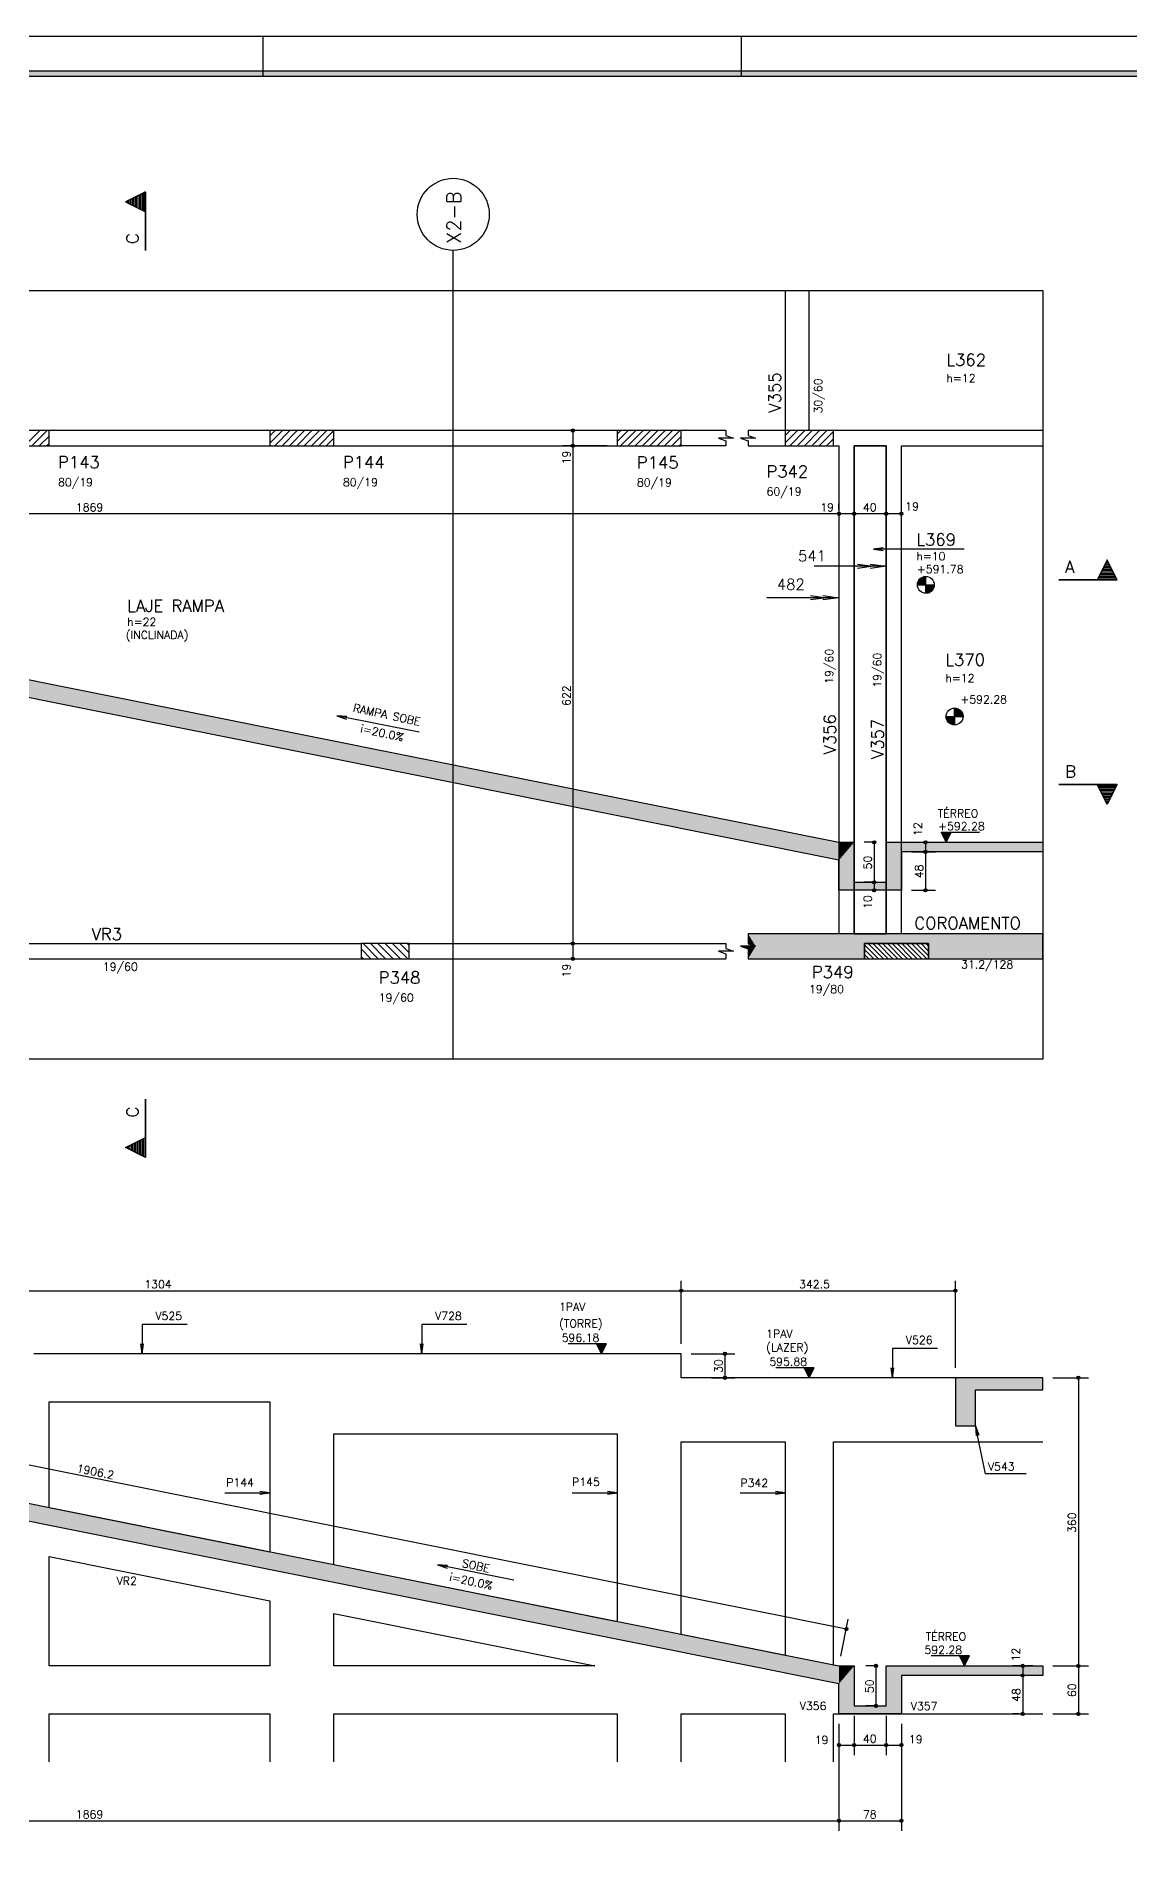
# Model space of a CAD drawing. Extents: x 0 to 119, y 0 to 84.
# Drawn here: x 27.29 to 54.6, y 38.42 to 84.1 of the extents above; entities that cross this region are included whole.
import ezdxf

# ---------------------------------------------------------------- set-up
doc = ezdxf.new("R2010")
doc.units = 0
doc.header["$LTSCALE"] = 100
doc.header["$MEASUREMENT"] = 0
doc.linetypes.add('ESTILO_TQS_0001', pattern=[0.85, 0.7, -0.15])
doc.linetypes.add('ESTILO_TQS_0004', pattern=[2.4, 1.5, 0.2, 0.15, -0.2, 0.15, -0.2])
for name, color, linetype in [('1', 1, 'CONTINUOUS'), ('11', 11, 'CONTINUOUS'), ('12', 12, 'CONTINUOUS'), ('2', 2, 'CONTINUOUS'), ('20', 4, 'CONTINUOUS'), ('3', 3, 'CONTINUOUS'), ('4', 4, 'CONTINUOUS'), ('5', 5, 'CONTINUOUS'), ('6', 6, 'CONTINUOUS'), ('7', 7, 'CONTINUOUS'), ('8', 8, 'CONTINUOUS')]:
    doc.layers.add(name, color=color, linetype=linetype)
doc.styles.get("Standard").update_dxf_attribs({"font": 'ROMANS.SHX'})

msp = doc.modelspace()

# ---------------------------------------------------------------- linework, layer by layer
at = {"layer": '1', "linetype": 'Continuous'}
for points in [[(30.013298, 80.213137), (29.52227, 79.967624), (30.013298, 79.722109), (30.013298, 80.213137)], [(54.292229, 70.526118), (54.046715, 71.017146), (53.8012, 70.526118), (54.292229, 70.526118)], [(54.292229, 65.407023), (54.046715, 64.915995), (53.8012, 65.407023), (54.292229, 65.407023)], [(45.072872, 61.678571), (45.072872, 61.429904), (45.262872, 61.366571), (44.882872, 61.366571), (45.072872, 61.303237), (45.072872, 61.054571), (47.984602, 61.054571), (47.984602, 61.434571), (49.584602, 61.434571), (49.584602, 61.054571), (52.436468, 61.054571), (52.436468, 61.678571), (45.072872, 61.678571)], [(30.013298, 56.094631), (29.52227, 56.340145), (30.013298, 56.58566), (30.013298, 56.094631)]]:
    msp.add_lwpolyline(points, dxfattribs=at)
for points in [[(52.436468, 61.678571), (45.072872, 61.678571), (45.262872, 61.366571)], [(45.262872, 61.366571), (45.072872, 61.678571), (45.072872, 61.429904)], [(52.436468, 61.678571), (45.262872, 61.366571), (47.984602, 61.434571)], [(52.436468, 61.678571), (47.984602, 61.434571), (49.584602, 61.434571)], [(52.436468, 61.678571), (49.584602, 61.434571), (49.584602, 61.054571)], [(52.436468, 61.678571), (49.584602, 61.054571), (52.436468, 61.054571)], [(45.262872, 61.366571), (44.882872, 61.366571), (45.072872, 61.303237)], [(45.262872, 61.366571), (45.072872, 61.303237), (45.072872, 61.054571)], [(45.262872, 61.366571), (45.072872, 61.054571), (47.984602, 61.054571)], [(45.262872, 61.366571), (47.984602, 61.054571), (47.984602, 61.434571)]]:
    msp.add_solid(points, dxfattribs=at)
at = {"layer": '11', "linetype": 'ESTILO_TQS_0004'}
msp.add_lwpolyline([(6.236286, 77.757377), (52.436468, 77.757377), (52.436468, 58.550392), (6.236286, 58.550392), (6.236286, 77.757377)], dxfattribs=at)
at = {"layer": '12', "linetype": 'Continuous'}
for p, q in [((26.993391, 73.874571), (27.373391, 74.254571)), ((27.177239, 73.874571), (27.557239, 74.254571)), ((27.361087, 73.874571), (27.604602, 74.118086)), ((33.124602, 73.938806), (33.440367, 74.254571)), ((33.124602, 74.122653), (33.256519, 74.254571)), ((33.244215, 73.874571), (33.624215, 74.254571)), ((33.428063, 73.874571), (33.808063, 74.254571)), ((33.61191, 73.874571), (33.99191, 74.254571)), ((33.795758, 73.874571), (34.175758, 74.254571)), ((33.979606, 73.874571), (34.359606, 74.254571)), ((34.163454, 73.874571), (34.543454, 74.254571)), ((34.347301, 73.874571), (34.724602, 74.251871)), ((34.531149, 73.874571), (34.724602, 74.068023)), ((41.804602, 73.977961), (42.081212, 74.254571)), ((41.804602, 74.161808), (41.897364, 74.254571)), ((41.88506, 73.874571), (42.26506, 74.254571)), ((42.068908, 73.874571), (42.448908, 74.254571)), ((42.252755, 73.874571), (42.632755, 74.254571)), ((42.436603, 73.874571), (42.816603, 74.254571)), ((42.620451, 73.874571), (43.000451, 74.254571)), ((42.804299, 73.874571), (43.184299, 74.254571)), ((42.988146, 73.874571), (43.368146, 74.254571)), ((43.171994, 73.874571), (43.404602, 74.107179)), ((46.004602, 73.949462), (46.309711, 74.254571)), ((46.004602, 74.13331), (46.125863, 74.254571)), ((46.113558, 73.874571), (46.493558, 74.254571)), ((46.297406, 73.874571), (46.677406, 74.254571)), ((46.481254, 73.874571), (46.861254, 74.254571)), ((46.665102, 73.874571), (47.045102, 74.254571)), ((46.848949, 73.874571), (47.204602, 74.230223)), ((47.032797, 73.874571), (47.204602, 74.046376)), ((27.544935, 73.874571), (27.604602, 73.934238)), ((34.714997, 73.874571), (34.724602, 73.884176)), ((43.355842, 73.874571), (43.404602, 73.923331)), ((35.404602, 61.299322), (35.649353, 61.054571)), ((35.453201, 61.434571), (35.833201, 61.054571)), ((35.637048, 61.434571), (36.017048, 61.054571)), ((35.820896, 61.434571), (36.200896, 61.054571)), ((36.004744, 61.434571), (36.384744, 61.054571)), ((36.188592, 61.434571), (36.568592, 61.054571)), ((36.372439, 61.434571), (36.604602, 61.202408)), ((36.556287, 61.434571), (36.604602, 61.386256)), ((35.404602, 61.115474), (35.465505, 61.054571))]:
    msp.add_line(p, q, dxfattribs=at)
at = {"layer": '2', "linetype": 'Continuous'}
for p, q in [((32.950081, 84.099962), (32.950081, 83.099962)), ((44.900081, 84.099962), (44.900081, 83.099962)), ((41.554602, 74.254571), (40.444591, 74.254571)), ((40.694591, 74.254571), (40.694591, 73.874571)), ((41.804602, 74.254571), (41.804602, 74.254571)), ((41.554602, 73.874571), (40.444591, 73.874571)), ((41.554602, 73.874571), (40.444591, 73.874571)), ((40.694591, 73.874571), (40.694591, 61.434571)), ((41.804602, 73.874571), (41.804602, 73.874571)), ((41.804602, 73.874571), (41.804602, 73.874571)), ((47.344602, 72.174986), (9.964603, 72.174986)), ((47.344602, 72.278514), (47.344602, 72.424986)), ((47.344602, 72.278514), (47.344602, 72.424986)), ((47.724602, 72.174986), (47.344602, 72.174986)), ((47.724602, 72.24518), (47.724602, 72.424986)), ((47.724602, 72.24518), (47.724602, 72.424986)), ((48.524602, 72.174986), (47.724602, 72.174986)), ((48.524602, 72.227457), (48.524602, 72.424986)), ((48.524602, 72.227457), (48.524602, 72.424986)), ((48.904602, 72.174986), (48.524602, 72.174986)), ((48.904602, 72.227457), (48.904602, 72.424986)), ((47.344602, 72.028514), (47.344602, 72.028514)), ((47.344602, 72.028514), (47.344602, 72.028514)), ((47.724602, 71.99518), (47.724602, 71.99518)), ((47.724602, 71.99518), (47.724602, 71.99518)), ((48.524602, 71.977457), (48.524602, 71.977457)), ((48.524602, 71.977457), (48.524602, 71.977457)), ((48.904602, 71.977457), (48.904602, 71.977457)), ((49.306446, 70.399141), (49.728321, 70.399141)), ((49.306896, 70.41252), (49.517383, 70.41252)), ((49.30815, 70.425899), (49.517383, 70.425899)), ((49.3103, 70.439279), (49.517383, 70.439279)), ((49.313347, 70.452658), (49.517383, 70.452658)), ((49.317334, 70.466037), (49.517383, 70.466037)), ((49.322318, 70.479416), (49.517383, 70.479416)), ((49.328377, 70.492795), (49.517383, 70.492795)), ((49.335619, 70.506175), (49.517383, 70.506175)), ((49.344192, 70.519554), (49.517383, 70.519554)), ((49.354305, 70.532933), (49.517383, 70.532933)), ((49.36627, 70.546313), (49.517383, 70.546313)), ((49.380569, 70.559691), (49.517383, 70.559691)), ((49.398039, 70.573071), (49.517383, 70.573071)), ((49.420378, 70.58645), (49.517383, 70.58645)), ((49.452429, 70.599829), (49.517383, 70.599829)), ((49.517383, 70.188203), (49.517383, 70.610078)), ((49.517383, 70.188203), (49.517383, 70.610078)), ((49.517384, 70.385762), (49.727805, 70.385762)), ((49.517384, 70.372383), (49.726617, 70.372383)), ((49.517384, 70.359004), (49.724468, 70.359004)), ((49.517384, 70.345624), (49.72142, 70.345624)), ((49.517384, 70.332246), (49.717433, 70.332246)), ((49.517384, 70.318866), (49.71245, 70.318866)), ((49.517384, 70.305487), (49.70639, 70.305487)), ((49.517384, 70.292108), (49.699148, 70.292108)), ((49.517384, 70.278728), (49.690576, 70.278728)), ((49.517384, 70.265349), (49.680461, 70.265349)), ((49.517384, 70.251971), (49.668497, 70.251971)), ((49.517384, 70.23859), (49.654198, 70.23859)), ((49.517384, 70.225212), (49.636728, 70.225212)), ((49.517384, 70.211832), (49.614389, 70.211832)), ((49.517384, 70.198453), (49.582337, 70.198453)), ((50.234638, 67.320353), (50.234638, 66.898478)), ((50.234638, 66.898478), (50.234638, 67.320353)), ((50.234638, 67.310104), (50.299592, 67.310104)), ((50.234638, 67.296725), (50.331643, 67.296725)), ((50.234638, 67.283346), (50.353982, 67.283346)), ((50.234638, 67.269966), (50.371453, 67.269966)), ((50.234638, 67.256588), (50.385751, 67.256588)), ((50.234638, 67.243208), (50.397716, 67.243208)), ((50.234638, 67.229829), (50.40783, 67.229829)), ((50.234638, 67.21645), (50.416403, 67.21645)), ((50.234638, 67.20307), (50.423645, 67.20307)), ((50.234638, 67.189691), (50.429704, 67.189691)), ((50.234638, 67.176312), (50.434687, 67.176312)), ((50.234638, 67.162933), (50.438674, 67.162933)), ((50.234638, 67.149554), (50.441721, 67.149554)), ((50.023701, 67.109416), (50.445576, 67.109416)), ((50.234637, 67.096037), (50.024217, 67.096037)), ((50.234637, 67.082658), (50.025404, 67.082658)), ((50.234637, 67.069279), (50.027553, 67.069279)), ((50.234637, 67.055899), (50.030601, 67.055899)), ((50.234637, 67.042521), (50.034589, 67.042521)), ((50.234637, 67.029141), (50.039572, 67.029141)), ((50.234637, 67.015762), (50.045631, 67.015762)), ((50.234637, 67.002383), (50.052873, 67.002383)), ((50.234637, 66.989003), (50.061446, 66.989003)), ((50.234637, 66.975624), (50.07156, 66.975624)), ((50.234637, 66.962246), (50.083524, 66.962246)), ((50.234637, 66.948865), (50.097823, 66.948865)), ((50.234637, 66.935487), (50.115293, 66.935487)), ((50.234637, 66.922107), (50.137632, 66.922107)), ((50.234637, 66.908728), (50.169684, 66.908728)), ((50.234638, 67.136174), (50.443871, 67.136174)), ((50.234638, 67.122795), (50.445125, 67.122795)), ((48.274602, 63.966037), (47.97258, 63.966037)), ((48.22258, 63.966037), (48.22258, 62.966037)), ((48.524602, 63.966037), (48.524602, 63.966037)), ((48.904602, 63.966037), (48.904602, 63.966037)), ((49.154602, 63.966037), (49.756319, 63.966037)), ((49.506319, 63.966037), (49.506319, 63.726037)), ((49.897131, 64.216037), (50.857131, 64.216037)), ((50.022131, 63.966037), (49.897131, 64.216037)), ((50.135984, 64.193741), (49.908279, 64.193741)), ((50.124836, 64.171445), (49.919427, 64.171445)), ((50.113688, 64.149149), (49.930574, 64.149149)), ((50.10254, 64.126854), (49.941722, 64.126854)), ((50.091392, 64.104558), (49.95287, 64.104558)), ((50.080244, 64.082263), (49.964018, 64.082263)), ((50.069096, 64.059966), (49.975166, 64.059967)), ((50.057948, 64.03767), (49.986314, 64.037671)), ((50.0468, 64.015375), (49.997462, 64.015375)), ((50.035653, 63.993079), (50.00861, 63.993079)), ((50.022131, 63.966037), (50.147132, 64.216037)), ((48.904602, 63.726037), (48.904602, 63.726037)), ((48.904602, 63.726037), (48.904602, 63.726037)), ((49.154602, 63.726037), (49.756319, 63.726037)), ((49.154602, 63.726037), (49.756319, 63.726037)), ((49.506319, 63.726037), (49.506319, 62.766037)), ((48.274602, 62.966037), (47.97258, 62.966037)), ((48.274602, 62.966037), (47.97258, 62.966037)), ((48.274602, 62.766037), (47.97258, 62.766037)), ((48.22258, 62.966037), (48.22258, 62.766037)), ((48.524602, 62.966037), (48.524602, 62.966037)), ((48.524602, 62.966037), (48.524602, 62.966037)), ((48.524602, 62.766037), (48.524602, 62.766037)), ((48.904602, 62.766037), (48.904602, 62.766037)), ((49.154602, 62.766037), (49.756319, 62.766037)), ((40.563045, 61.434571), (40.563045, 61.434571)), ((40.563045, 61.434571), (40.563045, 61.434571)), ((40.694591, 61.434571), (40.694591, 61.054571)), ((40.813045, 61.434571), (40.944591, 61.434571)), ((40.813045, 61.434571), (40.944591, 61.434571)), ((40.563045, 61.054571), (40.563045, 61.054571)), ((40.813045, 61.054571), (40.944591, 61.054571)), ((43.404602, 51.435318), (43.404602, 53.009955)), ((43.404602, 51.435318), (43.404602, 53.009955)), ((50.254602, 50.835318), (50.254602, 53.009955)), ((17.324602, 52.759955), (43.404602, 52.759955)), ((43.404602, 52.759955), (50.254602, 52.759955)), ((10.149772, 51.808211), (47.529771, 44.308284)), ((27.604602, 51.185318), (27.224602, 51.185318)), ((33.124602, 51.185318), (27.604602, 51.185318)), ((33.504602, 51.185318), (33.124602, 51.185318)), ((34.724602, 51.185318), (33.504602, 51.185318)), ((37.824602, 51.185318), (34.724602, 51.185318)), ((38.014602, 51.185318), (37.824602, 51.185318)), ((38.204602, 51.185318), (38.014602, 51.185318)), ((41.804602, 51.185318), (38.204602, 51.185318)), ((41.539893, 51.435318), (40.579893, 51.435318)), ((41.414893, 51.185318), (41.289892, 51.435318)), ((41.30104, 51.413022), (41.528745, 51.413022)), ((41.312188, 51.390726), (41.517597, 51.390726)), ((41.323336, 51.36843), (41.50645, 51.36843)), ((41.334484, 51.346135), (41.495302, 51.346135)), ((41.345632, 51.323839), (41.484154, 51.323839)), ((41.35678, 51.301543), (41.473006, 51.301543)), ((41.367928, 51.279247), (41.461858, 51.279248)), ((41.379076, 51.256951), (41.45071, 51.256952)), ((41.390224, 51.234656), (41.439562, 51.234656)), ((41.401371, 51.21236), (41.428414, 51.21236)), ((41.414893, 51.185318), (41.539893, 51.435318)), ((42.904602, 51.185318), (41.804602, 51.185318)), ((43.404602, 51.185318), (42.904602, 51.185318)), ((43.404602, 50.585318), (43.404602, 51.185318)), ((43.404602, 51.185318), (43.404602, 51.185318)), ((43.404602, 51.185318), (43.404602, 51.185318)), ((43.404602, 51.185318), (43.404602, 51.185318)), ((43.654602, 51.185318), (44.744852, 51.185318)), ((44.494852, 51.185318), (44.494852, 50.585318)), ((46.729602, 50.835318), (45.769602, 50.835318)), ((46.604602, 50.585318), (46.479602, 50.835318)), ((46.49075, 50.813022), (46.718455, 50.813022)), ((46.501898, 50.790726), (46.707307, 50.790726)), ((46.513046, 50.76843), (46.696159, 50.76843)), ((46.524193, 50.746135), (46.685011, 50.746135)), ((46.535341, 50.723839), (46.673863, 50.723839)), ((46.546489, 50.701543), (46.662716, 50.701543)), ((46.604602, 50.585318), (46.729602, 50.835318)), ((46.004602, 50.585318), (43.404602, 50.585318)), ((43.910997, 50.585318), (43.910997, 50.585318)), ((44.160997, 50.585318), (44.744852, 50.585318)), ((47.204602, 50.585318), (46.004602, 50.585318)), ((46.557637, 50.679247), (46.651568, 50.679248)), ((46.568785, 50.656951), (46.64042, 50.656952)), ((46.579933, 50.634656), (46.629272, 50.634656)), ((46.591081, 50.61236), (46.618124, 50.61236)), ((52.436468, 50.585318), (47.204602, 50.585318)), ((50.254602, 50.585318), (50.254602, 50.585318)), ((52.436468, 50.585318), (52.436468, 50.585318)), ((52.686468, 50.585318), (53.577933, 50.585318)), ((53.327933, 50.585318), (53.327933, 43.385391)), ((27.604602, 49.985318), (33.124602, 49.985318)), ((27.604602, 49.185318), (27.604602, 49.985318)), ((33.124602, 49.985318), (33.124602, 49.185318)), ((27.604602, 47.346028), (27.604602, 49.185318)), ((33.124602, 49.185318), (33.124602, 46.238496)), ((34.724602, 49.185318), (37.824602, 49.185318)), ((34.724602, 45.917473), (34.724602, 49.185318)), ((37.824602, 49.185318), (38.014602, 49.185318)), ((38.014602, 49.185318), (38.204602, 49.185318)), ((38.204602, 49.185318), (41.804602, 49.185318)), ((41.804602, 49.185318), (41.804602, 44.496931)), ((43.404602, 48.985318), (46.004602, 48.985318)), ((43.404602, 44.175923), (43.404602, 48.985318)), ((46.004602, 48.985318), (46.004602, 43.654253)), ((47.204602, 48.985318), (52.436468, 48.985318)), ((47.204602, 43.413481), (47.204602, 48.985318)), ((27.604602, 47.346028), (33.124602, 46.238496)), ((27.604602, 43.385318), (27.604602, 46.122112)), ((27.604602, 46.122112), (33.124602, 45.01458)), ((34.724602, 45.917473), (41.804602, 44.496931)), ((33.124602, 45.01458), (33.124602, 43.385318)), ((34.724602, 43.385318), (34.724602, 44.693554)), ((34.724602, 44.693554), (41.244551, 43.385391)), ((47.393782, 43.630506), (47.578951, 44.553399)), ((43.404602, 44.175923), (46.004602, 43.654253)), ((47.204602, 43.413481), (47.344602, 43.385391)), ((50.605535, 43.635391), (49.645535, 43.635391)), ((50.480535, 43.385391), (50.355535, 43.635391)), ((50.366683, 43.613095), (50.594388, 43.613095)), ((50.377831, 43.5908), (50.58324, 43.5908)), ((50.388979, 43.568504), (50.572092, 43.568504)), ((50.400126, 43.546208), (50.560944, 43.546208)), ((50.411274, 43.523913), (50.549796, 43.523912)), ((50.422422, 43.501617), (50.538649, 43.501617)), ((50.43357, 43.479321), (50.527501, 43.479321)), ((50.444718, 43.457025), (50.516353, 43.457025)), ((50.455866, 43.434729), (50.505205, 43.434729)), ((50.467014, 43.412434), (50.494056, 43.412434)), ((50.480535, 43.385391), (50.605535, 43.635391)), ((33.124602, 43.385391), (27.604602, 43.385391)), ((33.124602, 43.385318), (33.125092, 43.385318)), ((41.244551, 43.385391), (34.724602, 43.385391)), ((47.344602, 43.385391), (47.724602, 43.385391)), ((47.344602, 43.385391), (47.344602, 43.385391)), ((47.724602, 43.385391), (47.724602, 42.385391)), ((48.274602, 43.385391), (48.017809, 43.385391)), ((48.267809, 43.385391), (48.267809, 42.385391)), ((48.524602, 42.385391), (48.524602, 43.385391)), ((48.524602, 43.385391), (52.436468, 43.385391)), ((48.524602, 43.385391), (48.524602, 43.385391)), ((52.186468, 43.385391), (51.686657, 43.385391)), ((52.186468, 43.145391), (51.686657, 43.145391)), ((52.186468, 43.145391), (51.686657, 43.145391)), ((51.936657, 43.385391), (51.936657, 43.145391)), ((51.936657, 43.145391), (51.936657, 42.185391)), ((52.436468, 43.385391), (52.436468, 43.385391)), ((52.436468, 43.385391), (52.436468, 43.385391)), ((52.436468, 43.385391), (52.436468, 43.385391)), ((52.436468, 43.385391), (52.436468, 43.385391)), ((52.436468, 43.385391), (52.436468, 43.385391)), ((52.436468, 43.145391), (52.436468, 43.145391)), ((52.436468, 43.145391), (52.436468, 43.145391)), ((52.686468, 43.385391), (53.577933, 43.385391)), ((52.686468, 43.385391), (53.577933, 43.385391)), ((53.327933, 43.385391), (53.327933, 42.185391)), ((27.604602, 40.985391), (27.604602, 42.185391)), ((27.604602, 42.185391), (33.124602, 42.185391)), ((33.124602, 42.185391), (33.124602, 40.985367)), ((34.724602, 40.985367), (34.724602, 42.185391)), ((34.724602, 42.185391), (41.804602, 42.185391)), ((41.804602, 42.185391), (41.804602, 40.985367)), ((43.404602, 40.985367), (43.404602, 42.185391)), ((43.404602, 42.185391), (46.004602, 42.185391)), ((46.004602, 42.185391), (46.004602, 40.985367)), ((47.204602, 40.985367), (47.204602, 42.185391)), ((47.204602, 42.185391), (52.436468, 42.185391)), ((47.344602, 42.185391), (47.344602, 42.185391)), ((47.344602, 42.185391), (47.344602, 42.185391)), ((47.344602, 42.185391), (47.344602, 42.185391)), ((47.724602, 42.385391), (48.524602, 42.385391)), ((47.724602, 42.385391), (47.724602, 42.385391)), ((47.724602, 42.385391), (47.724602, 42.385391)), ((47.724602, 42.135391), (47.724602, 41.155687)), ((47.724602, 42.135391), (47.724602, 41.155687)), ((48.274602, 42.385391), (48.017809, 42.385391)), ((48.524602, 42.385391), (48.524602, 42.385391)), ((48.524602, 42.385391), (48.524602, 42.385391)), ((48.524602, 42.385391), (48.524602, 42.385391)), ((48.524602, 42.135391), (48.524602, 41.155687)), ((48.524602, 42.135391), (48.524602, 41.155687)), ((48.904602, 42.185391), (48.904602, 42.185391)), ((48.904602, 42.185391), (48.904602, 42.185391)), ((51.836106, 42.185391), (51.686657, 42.185391)), ((52.086106, 42.185391), (52.086106, 42.185391)), ((52.436468, 42.185391), (52.436468, 42.185391)), ((52.686468, 42.185391), (53.577933, 42.185391)), ((47.344602, 41.935391), (47.344602, 39.264496)), ((47.344602, 41.935391), (47.344602, 39.264496)), ((47.344602, 41.935391), (47.344602, 41.155687)), ((48.904602, 41.935391), (48.904602, 39.264496)), ((48.904602, 41.935391), (48.904602, 41.155687)), ((47.344602, 41.405687), (47.724602, 41.405687)), ((47.724602, 41.405687), (48.524602, 41.405687)), ((48.524602, 41.405687), (48.904602, 41.405687)), ((9.964602, 39.514496), (47.344602, 39.514496)), ((47.344602, 39.514496), (48.904602, 39.514496))]:
    msp.add_line(p, q, dxfattribs=at)
for points in [[(0.000081, -0.000038), (118.900081, -0.000038), (118.900081, 84.099962), (0.000081, 84.099962), (0.000081, -0.000038)], [(117.900081, 0.999962), (117.900081, 0.859962), (2.360081, 0.859962), (2.360081, 83.239962), (117.900081, 83.239962), (117.900081, 83.099962), (2.500081, 83.099962), (2.500081, 0.999962), (117.900081, 0.999962)], [(117.900081, 0.999962), (117.900081, 0.859962), (2.360081, 0.859962), (2.360081, 83.239962), (117.900081, 83.239962), (117.900081, 83.099962), (2.500081, 83.099962), (2.500081, 0.999962), (117.900081, 0.999962)], [(2.500081, 0.999962), (117.900081, 0.999962), (117.900081, 83.099962), (2.500081, 83.099962), (2.500081, 0.999962)], [(50.47057, 71.289358), (48.204556, 71.289358), (48.452417, 71.321989), (48.204556, 71.289358), (48.452417, 71.256726)], [(50.47057, 71.289358), (48.204556, 71.289358), (48.452417, 71.321989), (48.204556, 71.289358), (48.452417, 71.256726)], [(36.852968, 66.713787), (34.799652, 67.122483), (35.049115, 67.106101), (34.799652, 67.122483), (35.036375, 67.042093)], [(36.852968, 66.713787), (34.799652, 67.122483), (35.049115, 67.106101), (34.799652, 67.122483), (35.036375, 67.042093)], [(50.147132, 64.216037), (50.022131, 63.966037), (49.897131, 64.216037), (50.147132, 64.216037)], [(31.056625, 51.917366), (29.931319, 51.917366), (29.931319, 51.185318), (29.898687, 51.433179), (29.931319, 51.185318), (29.96395, 51.433179)], [(38.045791, 51.917366), (36.920484, 51.917366), (36.920484, 51.185318), (36.887852, 51.433179), (36.920484, 51.185318), (36.953116, 51.433179)], [(41.289892, 51.435318), (41.414893, 51.185318), (41.539893, 51.435318), (41.289892, 51.435318)], [(49.811599, 51.317366), (48.686292, 51.317366), (48.686292, 50.585318), (48.653661, 50.833179), (48.686292, 50.585318), (48.718924, 50.833179)], [(46.479602, 50.835318), (46.604602, 50.585318), (46.729602, 50.835318), (46.479602, 50.835318)], [(52.020893, 48.186179), (51.003489, 48.186179), (50.754602, 49.385318), (50.836924, 49.14926), (50.754602, 49.385318), (50.773023, 49.135997)], [(31.999302, 47.711907), (33.124602, 47.711907), (32.876741, 47.679276), (33.124602, 47.711907), (32.876741, 47.744539)], [(40.679302, 47.711907), (41.804602, 47.711907), (41.556741, 47.679276), (41.804602, 47.711907), (41.556741, 47.744539)], [(44.879302, 47.711907), (46.004602, 47.711907), (45.756741, 47.679276), (46.004602, 47.711907), (45.756741, 47.744539)], [(39.221524, 45.525005), (37.315629, 45.90741), (37.565066, 45.890644), (37.315629, 45.90741), (37.552227, 45.826656)], [(50.355535, 43.635391), (50.480535, 43.385391), (50.605535, 43.635391), (50.355535, 43.635391)]]:
    msp.add_lwpolyline(points, dxfattribs=at)
at = {"layer": '2', "linetype": 'ESTILO_TQS_0001'}
for points in [[(47.724602, 73.874571), (48.524602, 73.874571)], [(47.724602, 61.678571), (47.724602, 73.874571)], [(47.724602, 61.678571), (48.524602, 61.678571), (48.524602, 73.874571), (47.724602, 73.874571), (47.724602, 61.678571)], [(48.524602, 73.874571), (48.524602, 61.678571)]]:
    msp.add_lwpolyline(points, dxfattribs=at)
at = {"layer": '2', "linetype": 'Continuous'}
for centre, radius in [((40.694591, 74.254571), 0.04), ((40.694591, 74.254571), 0.02), ((40.694591, 73.874571), 0.04), ((40.694591, 73.874571), 0.04), ((40.694591, 73.874571), 0.02), ((40.694591, 73.874571), 0.02), ((47.344602, 72.174986), 0.04), ((47.344602, 72.174986), 0.04), ((47.344602, 72.174986), 0.02), ((47.344602, 72.174986), 0.02), ((47.724602, 72.174986), 0.04), ((47.724602, 72.174986), 0.04), ((47.724602, 72.174986), 0.02), ((47.724602, 72.174986), 0.02), ((48.524602, 72.174986), 0.04), ((48.524602, 72.174986), 0.04), ((48.524602, 72.174986), 0.02), ((48.524602, 72.174986), 0.02), ((48.904602, 72.174986), 0.04), ((48.904602, 72.174986), 0.02), ((49.517383, 70.399141), 0.210938), ((50.234638, 67.109416), 0.210938), ((48.22258, 63.966037), 0.04), ((48.22258, 63.966037), 0.02), ((49.506319, 63.966037), 0.04), ((49.506319, 63.966037), 0.02), ((49.506319, 63.726037), 0.04), ((49.506319, 63.726037), 0.04), ((49.506319, 63.726037), 0.02), ((49.506319, 63.726037), 0.02), ((48.22258, 62.966037), 0.04), ((48.22258, 62.966037), 0.04), ((48.22258, 62.766037), 0.04), ((48.22258, 62.966037), 0.02), ((48.22258, 62.966037), 0.02), ((48.22258, 62.766037), 0.02), ((49.506319, 62.766037), 0.04), ((49.506319, 62.766037), 0.02), ((40.694591, 61.434571), 0.04), ((40.694591, 61.434571), 0.04), ((40.694591, 61.434571), 0.02), ((40.694591, 61.434571), 0.02), ((40.694591, 61.054571), 0.04), ((40.694591, 61.054571), 0.02), ((43.404602, 52.759955), 0.04), ((43.404602, 52.759955), 0.04), ((43.404602, 52.759955), 0.02), ((43.404602, 52.759955), 0.02), ((50.254602, 52.759955), 0.04), ((50.254602, 52.759955), 0.02), ((44.494852, 51.185318), 0.04), ((44.494852, 51.185318), 0.02), ((44.494852, 50.585318), 0.04), ((44.494852, 50.585318), 0.02), ((53.327933, 50.585318), 0.04), ((53.327933, 50.585318), 0.02), ((47.529771, 44.308284), 0.04), ((47.529771, 44.308284), 0.02), ((48.267809, 43.385391), 0.04), ((48.267809, 43.385391), 0.02), ((51.936657, 43.385391), 0.04), ((51.936657, 43.385391), 0.02), ((53.327933, 43.385391), 0.04), ((53.327933, 43.385391), 0.04), ((53.327933, 43.385391), 0.02), ((53.327933, 43.385391), 0.02), ((51.936657, 43.145391), 0.04), ((51.936657, 43.145391), 0.04), ((51.936657, 43.145391), 0.02), ((51.936657, 43.145391), 0.02), ((48.267809, 42.385391), 0.04), ((48.267809, 42.385391), 0.02), ((51.936657, 42.185391), 0.04), ((51.936657, 42.185391), 0.02), ((53.327933, 42.185391), 0.04), ((53.327933, 42.185391), 0.02), ((47.344602, 41.405687), 0.04), ((47.344602, 41.405687), 0.02), ((47.724602, 41.405687), 0.04), ((47.724602, 41.405687), 0.04), ((47.724602, 41.405687), 0.02), ((47.724602, 41.405687), 0.02), ((48.524602, 41.405687), 0.04), ((48.524602, 41.405687), 0.04), ((48.524602, 41.405687), 0.02), ((48.524602, 41.405687), 0.02), ((48.904602, 41.405687), 0.04), ((48.904602, 41.405687), 0.02), ((47.344602, 39.514496), 0.04), ((47.344602, 39.514496), 0.04), ((47.344602, 39.514496), 0.02), ((47.344602, 39.514496), 0.02), ((48.904602, 39.514496), 0.04), ((48.904602, 39.514496), 0.02)]:
    msp.add_circle(centre, radius, dxfattribs=at)
for points in [[(2.500081, 83.099962), (2.360081, 83.239962), (117.900081, 83.239962)], [(117.900081, 83.239962), (117.900081, 83.099962), (2.500081, 83.099962)]]:
    msp.add_solid(points, dxfattribs=at)
at = {"layer": '20', "linetype": 'ESTILO_TQS_0001'}
for p, q in [((33.924602, 74.064571), (33.924602, 74.064571)), ((33.924602, 74.064571), (33.924602, 74.064571)), ((33.924602, 74.064571), (33.924602, 74.064571)), ((33.924602, 74.064571), (33.924602, 74.064571)), ((42.604602, 74.064571), (42.604602, 74.064571)), ((42.604602, 74.064571), (42.604602, 74.064571)), ((42.604602, 74.064571), (42.604602, 74.064571)), ((42.604602, 74.064571), (42.604602, 74.064571)), ((46.604602, 74.064571), (46.604602, 74.064571)), ((46.604602, 74.064571), (46.604602, 74.064571)), ((46.604602, 74.064571), (46.604602, 74.064571)), ((46.604602, 74.064571), (46.604602, 74.064571)), ((36.004602, 61.244571), (36.004602, 61.244571)), ((36.004602, 61.244571), (36.004602, 61.244571)), ((36.004602, 61.244571), (36.004602, 61.244571)), ((36.004602, 61.244571), (36.004602, 61.244571)), ((48.784602, 61.244571), (48.784602, 61.244571)), ((48.784602, 61.244571), (48.784602, 61.244571)), ((48.784602, 61.244571), (48.784602, 61.244571)), ((48.784602, 61.244571), (48.784602, 61.244571))]:
    msp.add_line(p, q, dxfattribs=at)
at = {"layer": '4', "linetype": 'Continuous'}
for p, q in [((44.521487, 74.254571), (43.404602, 74.254571)), ((44.521487, 73.874571), (43.404602, 73.874571)), ((25.444602, 61.434571), (35.404602, 61.434571)), ((36.604602, 61.434571), (44.521487, 61.434571)), ((47.984602, 61.054571), (47.984602, 61.434571)), ((47.984602, 61.434571), (49.584602, 61.434571)), ((49.584602, 61.434571), (49.584602, 61.054571)), ((25.444602, 61.054571), (35.404602, 61.054571)), ((36.604602, 61.054571), (44.521487, 61.054571)), ((49.584602, 61.054571), (52.02335, 61.054571)), ((52.436468, 50.585318), (50.254602, 50.585318)), ((50.254602, 50.585318), (50.254602, 49.385318)), ((50.754602, 49.385318), (50.754602, 50.285318)), ((50.754602, 50.285318), (52.436468, 50.285318)), ((50.254602, 49.385318), (50.754602, 49.385318))]:
    msp.add_line(p, q, dxfattribs=at)
for points in [[(46.004602, 77.757377), (46.004602, 74.254571)], [(46.604602, 74.254571), (46.604602, 77.757377)], [(30.629047, 74.254571), (27.604602, 74.254571)], [(27.894603, 74.254571), (27.604602, 74.254571)], [(33.124602, 74.254571), (27.894603, 74.254571)], [(33.124602, 74.254571), (30.629047, 74.254571)], [(41.804602, 74.254571), (34.724602, 74.254571)], [(41.804602, 74.254571), (34.724602, 74.254571)], [(44.521487, 74.254571), (44.521487, 74.127904), (44.711487, 74.064571), (44.331487, 74.064571), (44.521487, 74.001238), (44.521487, 73.874571)], [(45.072872, 74.254571), (45.072872, 74.127904), (45.262872, 74.064571), (44.882872, 74.064571), (45.072872, 74.001238), (45.072872, 73.874571)], [(46.004602, 74.254571), (45.072872, 74.254571)], [(48.374602, 74.254571), (47.204602, 74.254571)], [(47.534602, 74.254571), (47.204602, 74.254571)], [(52.436468, 74.254571), (47.534602, 74.254571)], [(27.604602, 73.874571), (33.124602, 73.874571)], [(27.604602, 73.874571), (30.629047, 73.874571)], [(27.604602, 73.874571), (27.894603, 73.874571)], [(27.894603, 73.874571), (33.124602, 73.874571)], [(30.629047, 73.874571), (33.124602, 73.874571)], [(34.724602, 73.874571), (41.804602, 73.874571)], [(34.724602, 73.874571), (41.804602, 73.874571)], [(34.724602, 73.874571), (41.804602, 73.874571)], [(45.072872, 73.874571), (46.004602, 73.874571)], [(47.204602, 73.874571), (47.344602, 73.874571)], [(47.204602, 73.874571), (47.344602, 73.874571)], [(47.344602, 73.874571), (47.344602, 61.678571)], [(48.904602, 73.874571), (52.436468, 73.874571)], [(48.904602, 61.678571), (48.904602, 73.874571)], [(45.072872, 61.678571), (45.072872, 61.429904), (45.262872, 61.366571), (44.882872, 61.366571), (45.072872, 61.303237), (45.072872, 61.054571)], [(47.344602, 61.678571), (45.072872, 61.678571)], [(48.524602, 61.678571), (47.724602, 61.678571)], [(44.521487, 61.43457), (44.521487, 61.307903), (44.711487, 61.24457), (44.331487, 61.24457), (44.521487, 61.181237), (44.521487, 61.05457)], [(45.072872, 61.054571), (47.534602, 61.054571)], [(47.534602, 61.054571), (47.984602, 61.054571)], [(49.584602, 61.054571), (52.436468, 61.054571)], [(9.964602, 50.436548), (9.964602, 49.685318), (9.464602, 49.685318), (9.464602, 50.185318), (6.914054, 50.185318), (6.914054, 50.485318), (9.464602, 50.485318), (9.464602, 50.885318), (9.964602, 50.885318), (47.344602, 43.385391), (47.724602, 43.385391), (47.724602, 42.385391), (48.524602, 42.385391), (48.524602, 43.385391), (52.436468, 43.385391), (52.436468, 43.145391), (48.904602, 43.145391), (48.904602, 42.185391), (47.344602, 42.185391), (47.344602, 42.936549), (9.964602, 50.436548)]]:
    msp.add_lwpolyline(points, dxfattribs=at)
at = {"layer": '5', "linetype": 'Continuous'}
for p, q in [((30.015385, 80.216523), (29.517586, 79.967624)), ((29.517586, 79.967624), (30.013299, 79.719768)), ((30.013299, 80.213138), (29.522269, 79.967624)), ((29.52227, 79.967624), (30.013298, 79.722109)), ((29.555878, 79.984428), (29.555878, 79.95082)), ((29.59417, 80.003574), (29.59417, 79.931674)), ((29.632464, 80.02272), (29.632464, 79.912528)), ((29.670755, 80.041865), (29.670755, 79.893382)), ((29.709048, 80.06101), (29.709048, 79.874236)), ((29.747566, 80.080271), (29.747342, 79.855089)), ((29.785632, 80.099301), (29.785632, 79.835944)), ((29.823923, 80.118447), (29.823923, 79.816798)), ((29.862217, 80.137595), (29.862217, 79.797651)), ((29.900509, 80.156741), (29.900509, 79.778505)), ((29.938801, 80.175887), (29.938801, 79.759358)), ((29.977093, 80.195034), (29.977093, 79.740212)), ((30.013298, 80.213138), (30.013298, 78.757377)), ((30.015385, 78.757377), (30.015385, 80.216523)), ((54.046715, 71.02183), (53.798859, 70.526117)), ((54.046715, 71.017146), (53.8012, 70.526118)), ((54.140102, 70.830369), (53.953328, 70.830369)), ((54.120957, 70.868661), (53.972474, 70.868661)), ((54.101812, 70.906953), (53.991619, 70.906953)), ((54.082665, 70.945246), (54.010766, 70.945246)), ((54.063519, 70.983538), (54.029911, 70.983538)), ((54.295614, 70.524031), (54.046715, 71.02183)), ((54.292229, 70.526117), (54.046715, 71.017148)), ((54.292229, 70.526118), (52.836468, 70.526118)), ((52.836468, 70.524031), (54.295614, 70.524031)), ((54.274126, 70.562324), (53.819303, 70.562324)), ((54.254979, 70.600615), (53.83845, 70.600615)), ((54.235832, 70.638908), (53.857596, 70.638908)), ((54.216686, 70.677199), (53.876743, 70.677199)), ((54.197538, 70.715493), (53.89589, 70.715493)), ((54.178392, 70.753785), (53.915036, 70.753785)), ((54.159362, 70.79185), (53.934181, 70.792074)), ((52.836468, 65.40911), (54.295614, 65.40911)), ((54.292229, 65.407023), (52.836468, 65.407023)), ((54.046715, 64.911311), (53.798859, 65.407024)), ((54.046715, 64.915995), (53.8012, 65.407023)), ((54.274126, 65.370818), (53.819303, 65.370818)), ((54.254979, 65.332526), (53.83845, 65.332526)), ((54.295614, 65.40911), (54.046715, 64.911311)), ((54.292229, 65.407024), (54.046715, 64.915994)), ((54.235832, 65.294234), (53.857596, 65.294234)), ((54.216686, 65.255942), (53.876743, 65.255942)), ((54.197538, 65.217648), (53.89589, 65.217648)), ((54.178392, 65.179356), (53.915036, 65.179356)), ((54.159362, 65.141291), (53.934181, 65.141067)), ((54.140102, 65.102772), (53.953328, 65.102772)), ((54.120957, 65.06448), (53.972474, 65.06448)), ((54.101812, 65.026188), (53.991619, 65.026188)), ((54.082665, 64.987895), (54.010766, 64.987895)), ((54.063519, 64.949603), (54.029911, 64.949603)), ((30.013298, 56.094631), (30.013298, 57.550392)), ((30.015385, 57.550392), (30.015385, 56.091246)), ((29.517586, 56.340145), (30.013299, 56.588001)), ((30.015385, 56.091246), (29.517586, 56.340145)), ((30.013299, 56.094631), (29.522269, 56.340145)), ((29.52227, 56.340145), (30.013298, 56.58566)), ((29.555878, 56.323341), (29.555878, 56.356949)), ((29.59417, 56.304195), (29.59417, 56.376095)), ((29.632464, 56.285049), (29.632464, 56.395241)), ((29.670755, 56.265903), (29.670755, 56.414387)), ((29.709048, 56.246759), (29.709048, 56.433533)), ((29.747566, 56.227498), (29.747342, 56.45268)), ((29.785632, 56.208468), (29.785632, 56.471824)), ((29.823923, 56.189322), (29.823923, 56.49097)), ((29.862217, 56.170174), (29.862217, 56.510117)), ((29.900509, 56.151028), (29.900509, 56.529264)), ((29.938801, 56.131882), (29.938801, 56.54841)), ((29.977093, 56.112734), (29.977093, 56.567557))]:
    msp.add_line(p, q, dxfattribs=at)
at = {"layer": '6', "linetype": 'Continuous'}
msp.add_line((37.704647, 58.550391), (37.704647, 78.757376), dxfattribs=at)
for points in [[(9.964602, 71.017194), (9.964602, 70.265964), (9.464602, 70.265964), (9.464602, 70.765964), (6.236286, 70.765964), (6.236286, 71.065964), (9.464602, 71.065964), (9.464602, 71.465964), (9.964602, 71.465964), (47.344602, 63.966037), (47.724602, 63.966037), (47.724602, 62.966037), (48.524602, 62.966037), (48.524602, 63.966037), (52.436468, 63.966037), (52.436468, 63.726037), (48.904602, 63.726037), (48.904602, 62.766037), (47.344602, 62.766037), (47.344602, 63.517195), (9.964602, 71.017194)], [(9.964602, 71.017194), (9.964602, 70.265964), (9.464602, 70.265964), (9.464602, 70.765964), (6.236286, 70.765964), (6.236286, 71.065964), (9.464602, 71.065964), (9.464602, 71.465964), (9.964602, 71.465964), (47.344602, 63.966037), (47.724602, 63.966037), (47.724602, 62.966037), (48.524602, 62.966037), (48.524602, 63.966037), (52.436468, 63.966037), (52.436468, 63.726037), (48.904602, 63.726037), (48.904602, 62.766037), (47.344602, 62.766037), (47.344602, 63.517195), (9.964602, 71.017194)], [(9.964602, 50.436548), (9.964602, 49.685318), (9.464602, 49.685318), (9.464602, 50.185318), (6.914054, 50.185318), (6.914054, 50.485318), (9.464602, 50.485318), (9.464602, 50.885318), (9.964602, 50.885318), (47.344602, 43.385391), (47.724602, 43.385391), (47.724602, 42.385391), (48.524602, 42.385391), (48.524602, 43.385391), (52.436468, 43.385391), (52.436468, 43.145391), (48.904602, 43.145391), (48.904602, 42.185391), (47.344602, 42.185391), (47.344602, 42.936549), (9.964602, 50.436548)], [(52.436468, 50.285318), (52.436468, 50.585318), (50.254602, 50.585318), (50.254602, 49.385318), (50.754602, 49.385318), (50.754602, 50.285318), (52.436468, 50.285318)]]:
    msp.add_lwpolyline(points, dxfattribs=at)
msp.add_circle((37.704647, 79.657376), 0.9, dxfattribs=at)
for points in [[(47.344602, 63.966037), (9.964602, 71.017194), (9.964602, 71.465964)], [(47.344602, 63.966037), (47.344602, 63.517195), (9.964602, 71.017194)], [(47.724602, 63.966037), (47.344602, 63.517195), (47.344602, 63.966037)], [(47.724602, 63.966037), (47.724602, 62.966037), (47.344602, 63.517195)], [(48.524602, 62.966037), (48.524602, 63.966037), (48.904602, 63.726037)], [(48.904602, 63.726037), (48.524602, 63.966037), (52.436468, 63.966037)], [(52.436468, 63.966037), (52.436468, 63.726037), (48.904602, 63.726037)], [(47.344602, 62.766037), (47.344602, 63.517195), (47.724602, 62.966037)], [(48.904602, 62.766037), (48.524602, 62.966037), (48.904602, 63.726037)], [(47.344602, 62.766037), (47.724602, 62.966037), (48.904602, 62.766037)], [(47.724602, 62.966037), (48.524602, 62.966037), (48.904602, 62.766037)], [(47.344602, 43.385391), (9.964602, 50.436548), (9.964602, 50.885318)], [(47.344602, 43.385391), (47.344602, 42.936549), (9.964602, 50.436548)], [(50.254602, 49.385318), (50.754602, 49.385318), (50.254602, 50.585318)], [(50.754602, 49.385318), (50.754602, 50.285318), (50.254602, 50.585318)], [(50.254602, 50.585318), (50.754602, 50.285318), (52.436468, 50.585318)], [(50.754602, 50.285318), (52.436468, 50.285318), (52.436468, 50.585318)], [(47.724602, 43.385391), (47.344602, 42.936549), (47.344602, 43.385391)], [(47.724602, 43.385391), (47.724602, 42.385391), (47.344602, 42.936549)], [(47.344602, 42.185391), (47.344602, 42.936549), (47.724602, 42.385391)], [(48.524602, 42.385391), (48.524602, 43.385391), (48.904602, 43.145391)], [(48.904602, 43.145391), (48.524602, 43.385391), (52.436468, 43.385391)], [(48.904602, 42.185391), (48.524602, 42.385391), (48.904602, 43.145391)], [(52.436468, 43.385391), (52.436468, 43.145391), (48.904602, 43.145391)], [(47.344602, 42.185391), (47.724602, 42.385391), (48.904602, 42.185391)], [(47.724602, 42.385391), (48.524602, 42.385391), (48.904602, 42.185391)]]:
    msp.add_solid(points, dxfattribs=at)
at = {"layer": '7', "linetype": 'Continuous'}
for p, q in [((47.984602, 61.404817), (48.334849, 61.054571)), ((47.984602, 61.284609), (48.21464, 61.054571)), ((48.075057, 61.434571), (48.455057, 61.054571)), ((48.195265, 61.434571), (48.575265, 61.054571)), ((48.315473, 61.434571), (48.695473, 61.054571)), ((48.435681, 61.434571), (48.815681, 61.054571)), ((48.555889, 61.434571), (48.935889, 61.054571)), ((48.676097, 61.434571), (49.056097, 61.054571)), ((48.796306, 61.434571), (49.176306, 61.054571)), ((48.916514, 61.434571), (49.296514, 61.054571)), ((49.036722, 61.434571), (49.416722, 61.054571)), ((49.15693, 61.434571), (49.53693, 61.054571)), ((49.277138, 61.434571), (49.584602, 61.127107)), ((49.397346, 61.434571), (49.584602, 61.247315)), ((49.517554, 61.434571), (49.584602, 61.367523)), ((47.984602, 61.164401), (48.094432, 61.054571))]:
    msp.add_line(p, q, dxfattribs=at)
msp.add_lwpolyline([(49.584602, 61.054571), (49.584602, 61.434571), (47.984602, 61.434571), (47.984602, 61.054571), (49.584602, 61.054571)], dxfattribs=at)
at = {"layer": '8', "linetype": 'Continuous'}
for p, q in [((48.524602, 70.864084), (46.724602, 70.864084)), ((47.810192, 70.916713), (48.209944, 70.864084)), ((48.209944, 70.864084), (47.810192, 70.811456)), ((48.12485, 70.916713), (48.524602, 70.864084)), ((48.524602, 70.864084), (48.12485, 70.811456)), ((47.344602, 70.077839), (45.544602, 70.077839)), ((46.630192, 70.130467), (47.029944, 70.077839)), ((47.029944, 70.077839), (46.630192, 70.025211)), ((46.94485, 70.130467), (47.344602, 70.077839)), ((47.344602, 70.077839), (46.94485, 70.025211))]:
    msp.add_line(p, q, dxfattribs=at)
for points in [[(26.004602, 73.874571), (27.604602, 73.874571), (27.604602, 74.254571), (26.004602, 74.254571), (26.004602, 73.874571)], [(33.124602, 73.874571), (34.724602, 73.874571), (34.724602, 74.254571), (33.124602, 74.254571), (33.124602, 73.874571)], [(41.804602, 73.874571), (43.404602, 73.874571), (43.404602, 74.254571), (41.804602, 74.254571), (41.804602, 73.874571)], [(46.004602, 73.874571), (47.204602, 73.874571), (47.204602, 74.254571), (46.004602, 74.254571), (46.004602, 73.874571)], [(36.604602, 61.054571), (36.604602, 61.434571), (35.404602, 61.434571), (35.404602, 61.054571), (36.604602, 61.054571)]]:
    msp.add_lwpolyline(points, dxfattribs=at)

# ---------------------------------------------------------------- texts
at = {"layer": '2', "linetype": 'Continuous'}
for s, rotation, p in [('30/60', 90, (46.923056, 74.682583)), ('19', 90, (40.634591, 73.407904)), ('19/60', 90, (47.200375, 67.92608)), ('19/60', 90, (48.400849, 67.827847)), ('622', 90, (40.634591, 67.374571)), ('RAMPA SOBE', -12, (35.187385, 67.233301)), ('i=20.0%', -12, (35.369765, 66.715365)), ('12', 90, (49.415623, 64.124957)), ('50', 90, (48.16258, 63.286037)), ('48', 90, (49.446319, 63.066037)), ('10', 90, (48.16258, 62.29937)), ('19', 90, (40.634591, 60.587904)), ('30', 90, (44.434852, 50.705318)), ('1906.2', 348.654808, (28.282908, 48.231173)), ('360', 90, (53.267933, 46.705354)), ('i=20.0%', -12, (37.591696, 45.51592)), ('SOBE', -12, (37.910528, 45.861231)), ('12', 90, (51.863506, 43.497023)), ('50', 90, (48.207809, 42.705391)), ('48', 90, (51.876657, 42.485391)), ('60', 90, (53.267933, 42.605391))]:
    msp.add_text(s, height=0.2, rotation=rotation, dxfattribs=at).set_placement(p)
for s, p in [('h=12', (50.029472, 75.462424)), ('80/19', (27.829602, 72.862071)), ('80/19', (34.949602, 72.862071)), ('80/19', (42.295549, 72.856756)), ('60/19', (45.535229, 72.631784)), ('1869', (28.274602, 72.234986)), ('19', (46.877935, 72.234986)), ('40', (47.944602, 72.234986)), ('19', (49.001007, 72.258512)), ('h=10', (49.277987, 71.014511)), ('+591.78', (49.291757, 70.690996)), ('h=22', (29.557682, 69.37456)), ('(INCLINADA)', (29.519089, 69.045888)), ('h=12', (50.00346, 67.970129)), ('+592.28', (50.379125, 67.43574)), ('TÉRREO', (49.815315, 64.587805)), ('+592.28', (49.822131, 64.266037)), ('19/60', (28.949013, 60.757724)), ('31.2/128', (50.397437, 60.813272)), ('19/80', (46.596194, 60.195407)), ('19/60', (35.843709, 59.984077)), ('1304', (29.984602, 52.819955)), ('342.5', (46.349602, 52.819955)), ('(TORRE)', (40.350537, 51.83995)), ('1PAV', (40.347762, 52.259056)), ('596.18', (40.414893, 51.485318)), ('1PAV', (45.526877, 51.584118)), ('(LAZER)', (45.526877, 51.244118)), ('595.88', (45.604602, 50.885318)), ('592.28', (49.480535, 43.685391)), ('TÉRREO', (49.512626, 44.018661)), ('19', (46.737905, 41.436428)), ('40', (47.944602, 41.465687)), ('19', (49.091085, 41.450174)), ('1869', (28.274602, 39.574496)), ('78', (47.944602, 39.574496))]:
    msp.add_text(s, height=0.2, dxfattribs=at).set_placement(p)
at = {"layer": '3', "linetype": 'Continuous'}
for s, p in [('V525', (30.261047, 52.028587)), ('V728', (37.250212, 52.028587)), ('V526', (49.01602, 51.428587)), ('V543', (51.068154, 48.266112)), ('P144', (32.032182, 47.869423)), ('P145', (40.675252, 47.881085)), ('P342', (44.8814, 47.855329)), ('VR2', (29.293665, 45.409583)), ('V356', (46.364091, 42.283209)), ('V357', (49.139005, 42.281298))]:
    msp.add_text(s, height=0.2, dxfattribs=at).set_placement(p)
at = {"layer": '4', "linetype": 'Continuous'}
for s, p in [('L362', (50.029472, 75.870424)), ('P143', (27.829602, 73.312071)), ('P144', (34.949602, 73.312071)), ('P145', (42.295549, 73.306756)), ('P342', (45.535229, 73.081784)), ('L369', (49.278176, 71.378072)), ('LAJE RAMPA', (29.559602, 69.724869)), ('L370', (50.00346, 68.378129)), ('VR3', (28.669624, 61.523353)), ('COROAMENTO', (49.230337, 61.793916)), ('P349', (46.669529, 60.572072)), ('P348', (35.843709, 60.434077))]:
    msp.add_text(s, height=0.3, dxfattribs=at).set_placement(p)
for s, p in [('V355', (45.892102, 74.704571)), ('V356', (47.264498, 66.16188)), ('V357', (48.460696, 66.048494))]:
    msp.add_text(s, height=0.3, rotation=90, dxfattribs=at).set_placement(p)
at = {"layer": '5', "linetype": 'Continuous'}
for s, rotation, p in [('C', 90, (29.840698, 78.917752)), ('B', 360, (52.996844, 65.583796)), ('C', 90, (29.840698, 57.090016))]:
    msp.add_text(s, height=0.3, rotation=rotation, dxfattribs=at).set_placement(p)
msp.add_text('A', height=0.3, dxfattribs=at).set_placement((52.996844, 70.698718))
at = {"layer": '6', "linetype": 'Continuous'}
msp.add_text('X2-B', height=0.35, rotation=90, dxfattribs=at).set_placement((37.895905, 78.926198))
at = {"layer": '8', "linetype": 'Continuous'}
for s, p in [('541', (46.322886, 70.987119)), ('482', (45.796046, 70.277112))]:
    msp.add_text(s, height=0.27, dxfattribs=at).set_placement(p)

doc.saveas('drawing.dxf')
